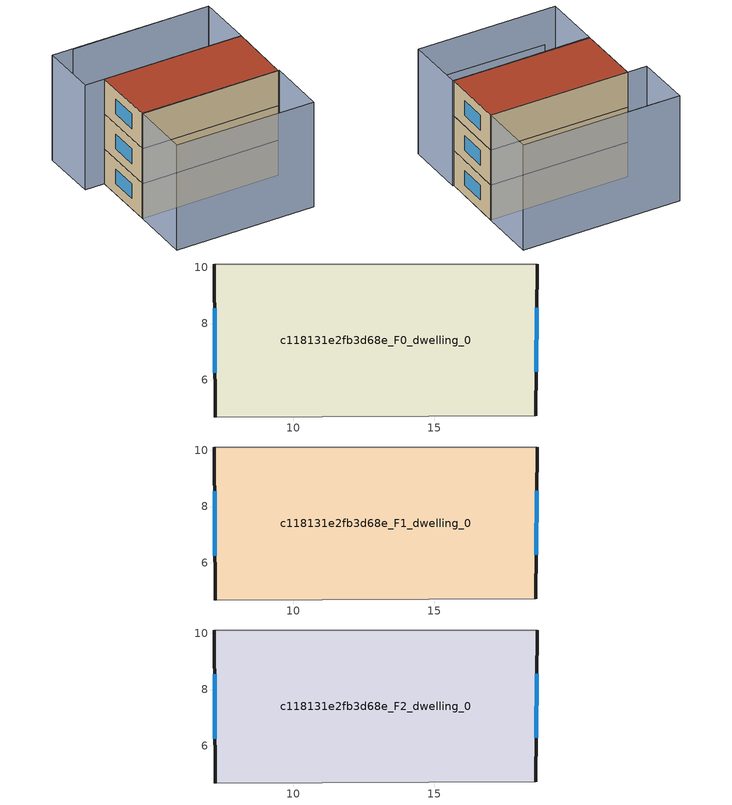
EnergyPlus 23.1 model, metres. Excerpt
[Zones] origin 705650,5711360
c118131e2fb3d68e_F0_dwelling_0
 floor ground (EU_floor_Construction): 18.66,10.11 18.61,4.73 7.23,4.68 7.2,10.11 z0
 wall outside (EU_wall_Construction): 18.61,4.73 18.66,10.11 / 7.2,10.11 7.23,4.68 z0:3
 wall adiabatic (EU_wall_Construction): 18.66,10.11 7.2,10.11 / 7.23,4.68 18.61,4.73 z0:3
 window (EU_Window_Construction): 18.63,6.29 18.64,8.56 / 7.21,8.54 7.22,6.25 z0.87:2.13
c118131e2fb3d68e_F1_dwelling_0
 floor to c118131e2fb3d68e_F0_dwelling_0 (EU_floor_Construction): 18.66,10.11 18.61,4.73 7.23,4.68 7.2,10.11 z3
 wall outside (EU_wall_Construction): 18.61,4.73 18.66,10.11 / 7.2,10.11 7.23,4.68 z3:6
 wall adiabatic (EU_wall_Construction): 18.66,10.11 7.2,10.11 / 7.23,4.68 18.61,4.73 z3:6
 window (EU_Window_Construction): 18.63,6.29 18.64,8.56 / 7.21,8.54 7.22,6.25 z3.87:5.13
c118131e2fb3d68e_F2_dwelling_0
 floor to c118131e2fb3d68e_F1_dwelling_0 (EU_floor_Construction): 18.66,10.11 18.61,4.73 7.23,4.68 7.2,10.11 z6
 wall outside (EU_wall_Construction): 18.61,4.73 18.66,10.11 / 7.2,10.11 7.23,4.68 z6:9
 wall adiabatic (EU_wall_Construction): 18.66,10.11 7.2,10.11 / 7.23,4.68 18.61,4.73 z6:9
 window (EU_Window_Construction): 18.63,6.29 18.64,8.56 / 7.21,8.54 7.22,6.25 z6.87:8.13
 roof outside (EU_roof_Construction): 18.61,4.73 18.66,10.11 7.2,10.11 7.23,4.68 z9
shading: 8.11,-0.15 18.67,-0.22 z0:6; 18.63,14.77 7.29,14.73 / 7.22,-0.2 7.23,4.76 / 7.23,4.76 18.68,4.73 / 18.68,4.73 18.67,-0.22 / 18.67,-0.22 7.22,-0.2 / 5.57,10.11 5.57,14.77 / 5.57,14.77 18.66,14.77 / 18.66,14.77 18.66,10.11 / 18.66,10.11 5.57,10.11 z0:9
[Building]
EU S2 Campaign: North Axis=0; Terrain=City; Solar Distribution=FullExterior
[Site:Location]
London: Latitude=51.5; Longitude=-0.5; Time Zone=0; Elevation=25
[SizingPeriod:WeatherFileDays]
AnnualSizingPeriod: Begin Month=1; Begin Day of Month=1; End Month=12; End Day of Month=31; Day of Week for Start Day=Monday; Use Weather File Daylight Saving Period=No; Use Weather File Rain and Snow Indicators=No
[MATERIAL]
EU_InternalMass_Material: Roughness=MediumRough; Thickness=0.1; Conductivity=1; Density=1800; Specific Heat=900; Thermal Absorptance=0.9; Solar Absorptance=0.7; Visible Absorptance=0.7
[MATERIAL:NOMASS] Roughness=MediumRough; Thermal Absorptance=0.9; Solar Absorptance=0.7; Visible Absorptance=0.7
Name | Thermal Resistance
EU_wall_NoMass | 0.724719
EU_roof_NoMass | 2.98947
EU_floor_NoMass | 2.39157
[WINDOWMATERIAL:SIMPLEGLAZINGSYSTEM]
EU_Window_SimpleGlazing: UFactor=2.63425; Solar Heat Gain Coefficient=0.76; Visible Transmittance=0.76
[CONSTRUCTION]
EU_wall_Construction: EU_wall_NoMass
EU_roof_Construction: EU_roof_NoMass
EU_floor_Construction: EU_floor_NoMass
EU_Window_Construction: EU_Window_SimpleGlazing
EU_InternalMass_Construction: EU_InternalMass_Material
[ZONE] Type=1; Multiplier=1; Ceiling Height=autocalculate; Volume=185.268; Floor Area=autocalculate; Part of Total Floor Area=Yes
c118131e2fb3d68e_F0_dwelling_0; c118131e2fb3d68e_F1_dwelling_0; c118131e2fb3d68e_F2_dwelling_0
[INTERNALMASS] Construction=EU_InternalMass_Construction; Surface Area=61.7558
Name | Zone or ZoneList
c118131e2fb3d68e_F0_dwelling_0_EU_InternalMass | c118131e2fb3d68e_F0_dwelling_0
c118131e2fb3d68e_F1_dwelling_0_EU_InternalMass | c118131e2fb3d68e_F1_dwelling_0
c118131e2fb3d68e_F2_dwelling_0_EU_InternalMass | c118131e2fb3d68e_F2_dwelling_0
[OTHEREQUIPMENT] Fuel Type=Electricity; Design Level Calculation Method=Watts/Area; Power per Zone Floor Area=1; Fraction Latent=0; Fraction Radiant=0; Fraction Lost=0; Carbon Dioxide Generation Rate=0; EndUse Subcategory=EU_Step8_InternalGains
Name | Zone or ZoneList or Space or SpaceList | Schedule
EU_Step8_InternalGain_c118131e2fb3d68e_F0_dwelling_0_f000 | c118131e2fb3d68e_F0_dwelling_0 | EU_Step8_GainSchedule_c118131e2fb3d68e_F0_dwelling_0_f000
EU_Step8_InternalGain_c118131e2fb3d68e_F1_dwelling_0_f000 | c118131e2fb3d68e_F1_dwelling_0 | EU_Step8_GainSchedule_c118131e2fb3d68e_F1_dwelling_0_f000
EU_Step8_InternalGain_c118131e2fb3d68e_F2_dwelling_0_f000 | c118131e2fb3d68e_F2_dwelling_0 | EU_Step8_GainSchedule_c118131e2fb3d68e_F2_dwelling_0_f000
[ZONEVENTILATION:DESIGNFLOWRATE] Schedule=EU_AlwaysOn; Design Flow Rate Calculation Method=AirChanges/Hour; Air Changes per Hour=0.418135; Ventilation Type=Natural; Fan Pressure Rise=0; Fan Total Efficiency=1; Constant Term Coefficient=1; Temperature Term Coefficient=0; Velocity Term Coefficient=0; Velocity Squared Term Coefficient=0; Minimum Indoor Temperature=-100; Maximum Indoor Temperature=100; Delta Temperature=-100; Minimum Outdoor Temperature=-100; Maximum Outdoor Temperature=100; Maximum Wind Speed=40
Name | Zone or ZoneList or Space or SpaceList
EU_ConstantAir_c118131e2fb3d68e_F0_dwelling_0 | c118131e2fb3d68e_F0_dwelling_0
EU_ConstantAir_c118131e2fb3d68e_F1_dwelling_0 | c118131e2fb3d68e_F1_dwelling_0
EU_ConstantAir_c118131e2fb3d68e_F2_dwelling_0 | c118131e2fb3d68e_F2_dwelling_0
[HVACTEMPLATE:THERMOSTAT] Constant Heating Setpoint=20; Constant Cooling Setpoint=50
EU_HeatOnly_c118131e2fb3d68e_F0_dwelling_0; EU_HeatOnly_c118131e2fb3d68e_F1_dwelling_0; EU_HeatOnly_c118131e2fb3d68e_F2_dwelling_0
[HVACTEMPLATE:ZONE:IDEALLOADSAIRSYSTEM] System Availability Schedule=EU_AlwaysOn; Maximum Heating Supply Air Temperature=50; Minimum Cooling Supply Air Temperature=13; Maximum Heating Supply Air Humidity Ratio=0.0156; Minimum Cooling Supply Air Humidity Ratio=0.0077; Heating Limit=NoLimit; Cooling Limit=NoLimit; Heating Availability Schedule=EU_AlwaysOn; Cooling Availability Schedule=EU_CoolingOff; Dehumidification Control Type=ConstantSensibleHeatRatio; Cooling Sensible Heat Ratio=0.7; Dehumidification Setpoint=60; Humidification Control Type=None; Humidification Setpoint=30; Outdoor Air Method=None; Outdoor Air Flow Rate per Person=0.00944; Outdoor Air Flow Rate per Zone Floor Area=0; Outdoor Air Flow Rate per Zone=0; Demand Controlled Ventilation Type=None; Outdoor Air Economizer Type=NoEconomizer; Heat Recovery Type=None; Sensible Heat Recovery Effectiveness=0.7; Latent Heat Recovery Effectiveness=0.65
Name | Template Thermostat
c118131e2fb3d68e_F0_dwelling_0 | EU_HeatOnly_c118131e2fb3d68e_F0_dwelling_0
c118131e2fb3d68e_F1_dwelling_0 | EU_HeatOnly_c118131e2fb3d68e_F1_dwelling_0
c118131e2fb3d68e_F2_dwelling_0 | EU_HeatOnly_c118131e2fb3d68e_F2_dwelling_0
[SIZING:ZONE] Zone Cooling Design Supply Air Temperature Input Method=SupplyAirTemperature; Zone Cooling Design Supply Air Temperature=13; Zone Heating Design Supply Air Temperature Input Method=SupplyAirTemperature; Zone Heating Design Supply Air Temperature=50; Zone Cooling Design Supply Air Humidity Ratio=0.008; Zone Heating Design Supply Air Humidity Ratio=0.008; Cooling Design Air Flow Method=DesignDay; Cooling Design Air Flow Rate=0; Cooling Minimum Air Flow per Zone Floor Area=0.000762; Cooling Minimum Air Flow=0; Cooling Minimum Air Flow Fraction=0.2; Heating Design Air Flow Method=DesignDay; Heating Design Air Flow Rate=0; Heating Maximum Air Flow per Zone Floor Area=0.002032; Heating Maximum Air Flow=0.141576; Heating Maximum Air Flow Fraction=0.3; Account for Dedicated Outdoor Air System=No; Dedicated Outdoor Air System Control Strategy=NeutralSupplyAir; Dedicated Outdoor Air Low Setpoint Temperature for Design=autosize; Dedicated Outdoor Air High Setpoint Temperature for Design=autosize; Zone Load Sizing Method=Sensible Load Only No Latent Load; Zone Latent Cooling Design Supply Air Humidity Ratio Input Method=HumidityRatioDifference; Zone Cooling Design Supply Air Humidity Ratio Difference=0.005; Zone Latent Heating Design Supply Air Humidity Ratio Input Method=HumidityRatioDifference; Zone Humidification Design Supply Air Humidity Ratio Difference=0.005
c118131e2fb3d68e_F0_dwelling_0; c118131e2fb3d68e_F1_dwelling_0; c118131e2fb3d68e_F2_dwelling_0
[SCHEDULE:CONSTANT]
Name | Hourly Value
EU_AlwaysOn | 1
EU_CoolingOff | 0
[SCHEDULE:FILE] Column Number=1; Rows to Skip at Top=0; Number of Hours of Data=8760; Column Separator=Comma; Interpolate to Timestep=No; Minutes per Item=60; Adjust Schedule for Daylight Savings=Yes
Name | File
EU_Step8_GainSchedule_c118131e2fb3d68e_F0_dwelling_0_f000 | ../../schedules/c118131e2fb3d68e/c118131e2fb3d68e_F0_dwelling_0_f000_gain.csv
EU_Step8_GainSchedule_c118131e2fb3d68e_F1_dwelling_0_f000 | ../../schedules/c118131e2fb3d68e/c118131e2fb3d68e_F1_dwelling_0_f000_gain.csv
EU_Step8_GainSchedule_c118131e2fb3d68e_F2_dwelling_0_f000 | ../../schedules/c118131e2fb3d68e/c118131e2fb3d68e_F2_dwelling_0_f000_gain.csv
